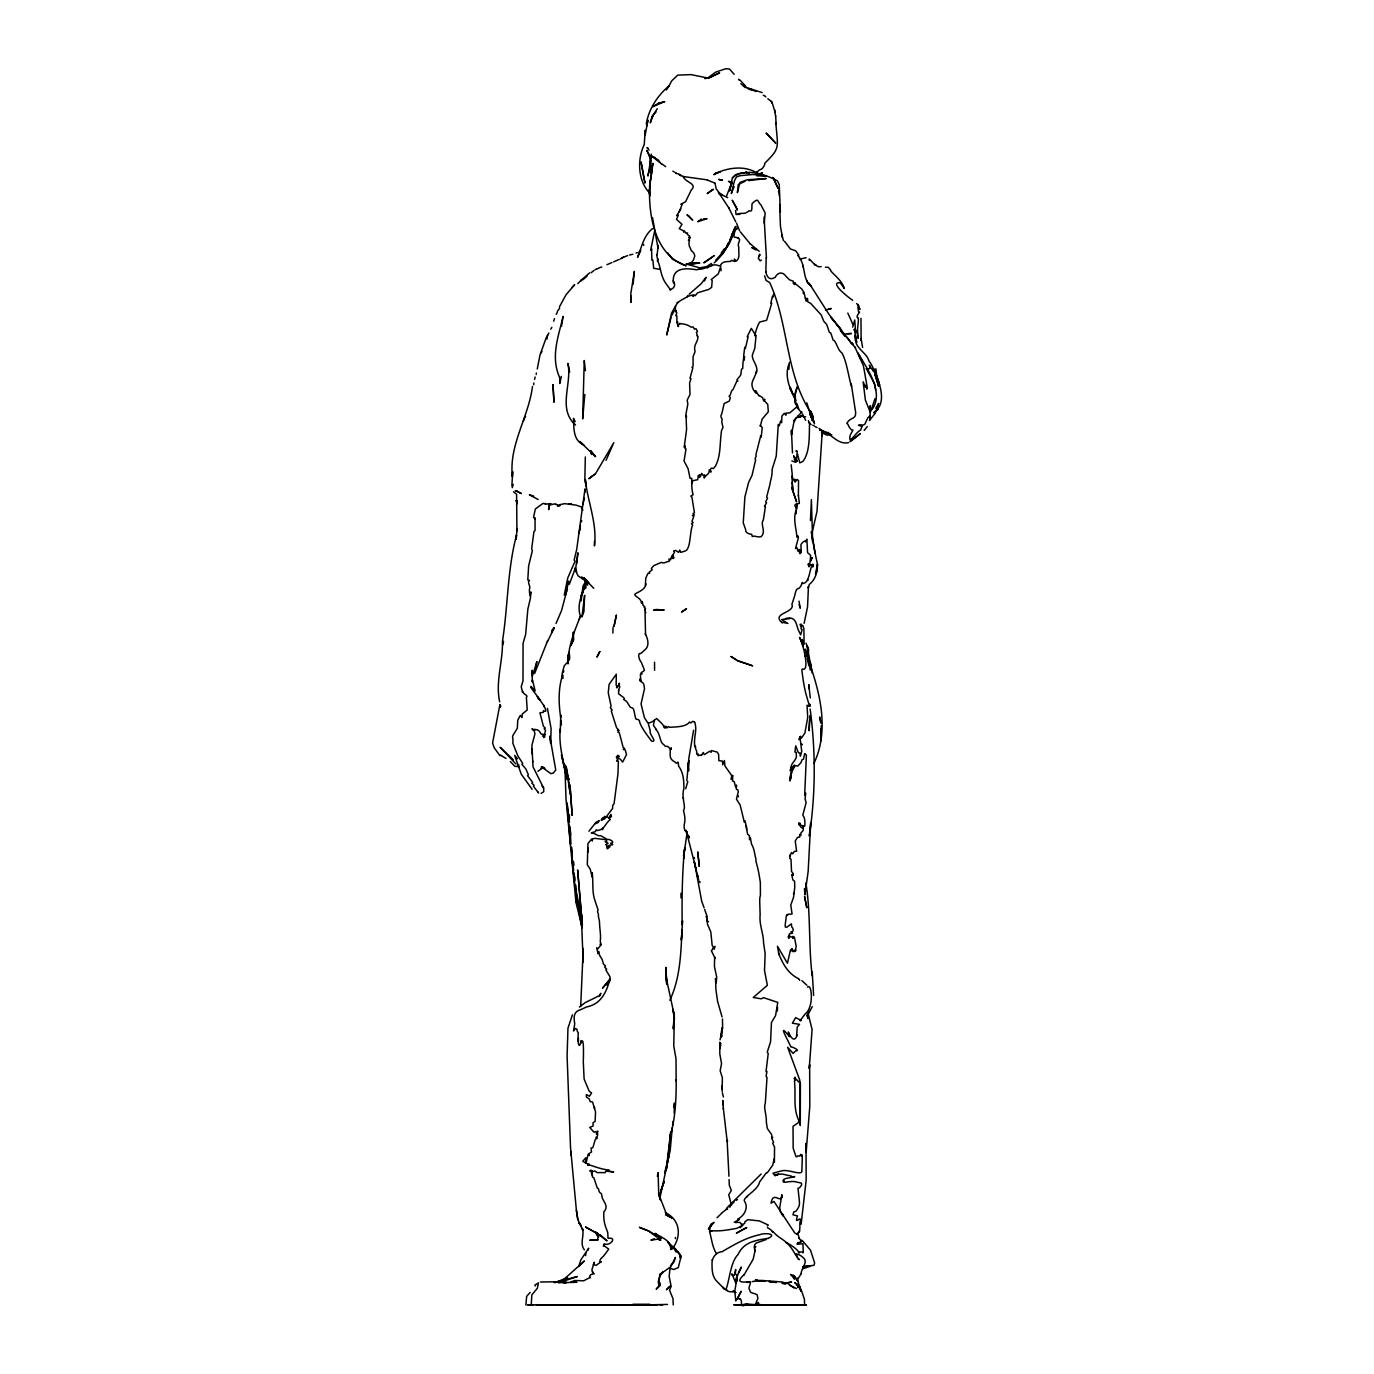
<?xml version="1.0" encoding="UTF-8"?>
<svg xmlns="http://www.w3.org/2000/svg" width="1374" height="1374" viewBox="0 0 1374 1374"><rect width="100%" height="100%" fill="white"/><g stroke="black" fill="none" stroke-linecap="round" stroke-linejoin="round"><path stroke-width="1.5" d="M821.205 725.73L821.171 740.672L820.965 728.907M525.864 1305.008L526.671 1296.335L530.141 1292.402M581.769 919.721L581.15 911.666L583.194 962.367L583.246 948.472L580.67 1006.455M743.901 1274.814C734.163 1283.814 743.815 1281.77 750.101 1282.011M775.846 123.368C777.993 149.113 780.14 147.722 764.631 163.454L764.768 164.519C761.213 172.042 760.681 167.147 756.627 172.849M571.206 1151.549L571.172 1155.637L571.206 1151.773M583.194 962.367L583.194 961.508M723.102 1104.885L722.776 1100.385L723.377 1109.041M546.989 339.017L547.47 335.222M671.92 556.315L674.462 552.365L673.603 550.94L675.716 550.424L678.619 552.451L679.787 550.047L680.765 552.382L684.527 551.18C691.07 550.253 689.439 531.944 692.651 525.108L691.448 523.786L693.131 522.601L691.964 521.467L693.715 516.452L692.462 515.422L694.402 515.078L693.046 513.515L694.437 512.725L691.878 496.873L690.779 496.083L693.08 494.76C691.517 489.264 691.62 482.841 691.809 478.358L690.091 478.41L688.116 468.774L684.046 460.977L686.021 448.92L685.059 448.628L685.283 445.966L684.2 447.289L686.571 429.547L685.987 413.935L687.842 404.008L687.189 400.074L690.006 394.51L689.593 382.951L691.002 378.623L689.971 378.348L692.874 367.768L691.964 367.373L693.097 365.931L693.063 356.708L695.072 351.624C693.131 344.943 697.545 342.847 697.992 337.265L697.202 335.617M812.206 975.815C808.359 945.072 810.952 913.676 805.851 882.932M587.952 852.206L587.849 843.705L591.644 839.05L592.263 840.974L592.641 838.827L595.011 838.346L605.779 839.703L606.861 841.18L605.144 841.609L608.115 843.241L605.591 844.667C608.63 843.911 605.316 851.004 608.51 848.067L607.36 846.882L610.056 846.899L608.51 845.577L612.735 844.667L610.657 843.275C615.535 842.812 610.726 839.033 607.171 839.394L600.678 835.667L598.514 835.736C595.732 834.413 593.654 832.902 591.267 832.867L595.577 831.528L596.076 829.793L597.57 830.497C604.732 829.518 605.11 823.524 610.245 819.522L607.806 817.118L604.388 816.431C604.062 820.141 598.583 822.476 602.757 817.702L604.337 819.162L606.037 817.152L612.684 808.324L612.581 805.662L614.075 803.721L617.974 773.751L618.369 760.973L616.565 761.127L619.004 756.318L617.922 755.322L616.291 757.229L619.004 756.318L616.823 758.259L620.378 759.135L622.628 762.106L626.527 754.566L625.204 749.861L623.349 749.5L624.638 748.28L623.281 747.868L619.348 732.84L617.974 732.205L619.142 730.487L617.458 730.539L618.128 729.371L616.582 727.756L611.275 711.045L612.151 709.911L610.314 707.747L611.104 706.116L608.253 692.839L609.111 684.372L616.291 674.187L616.153 685.351C618.472 688.889 620.842 681.178 618.661 683.805L619.743 686.794L618.42 690.847M675.373 1238.558L675.39 1237.459M808.187 1013.703L812.086 1029.469L809.234 1068.474L809.647 1064.678L809.801 1106.19L806.16 1152.236L806.023 1143.408L806.143 1180.421L801.128 1224.234M592.211 1271.877L594.203 1273.784C593.431 1273.904 588.347 1274.23 590.133 1277.751M756.284 372.869C759.29 365.656 749.809 358.957 752.952 353.41L754.824 348.206L755.889 337.283L755.082 334.208C756.215 329.932 756.335 329.348 758.242 324.659L759.65 322.066L766.658 320.262L771.724 303.31L770.831 303.259L771.948 298.227L773.184 296.818L772.188 296.87L773.785 294.294M774.404 1162.387L774.541 1147.032L772.703 1143.254L773.579 1142.275L771.879 1138.617L772.738 1137.346L771.759 1137.724L771.741 1134.718L767.293 1128.466L766.331 1121.991C766.778 1115.344 763.343 1107.822 765.318 1103.133L767.018 1077.456L766.074 1076.306L766.95 1071.428L766.022 1071.6L768.221 1053.514L767.224 1052.123L770.556 1041.904L771.449 1022.514L775.554 1015.609L777.77 1002.402L763.583 997.661L761.248 998.812L753.227 997.507L767.362 985.295L764.511 970.542L765.146 953.522L763.549 942.822C763.497 932.826 759.049 925.355 760.148 914.105L759.925 908.575C759.856 903.01 759.29 898.356 760.423 895.23L760.337 882.194C758.706 872.456 758.654 871.271 756.009 861.498L755.906 858.836C754.257 853.563 754.807 849.733 751.509 844.031L750.359 837.642L749.517 839.737L749.414 835.701L747.611 834.207L745.137 820.896L744.347 822.27L740.157 805.044L736.447 799.101L738.25 791.956L737.975 790.016L736.327 789.26L736.533 785.104L735.605 786.958L734.197 781.669L732.617 780.964L732.72 775.365L731.243 779.453L731.689 775.537L724.957 765.971L724.407 760.509L722.741 764.837L722.466 761.127L718.877 760.646L718.619 754.378L717.211 752.093L711.371 750.548L711.182 752.334L709.671 751.252L704.295 754.669L703.265 752.505L701.341 755.545M798.054 551.283L796.886 547.522L795.512 548.552L798.397 537.732L797.882 535.877L797.057 537.268L796.233 531.309C795.306 525.572 793.519 517.088 795.958 510.699L795.958 513.739L796.851 504.344L796.594 509.136L794.876 505.701L795.323 504.31L799.359 503.382L798.397 495.344M561.107 720.337L561.382 724.974M800.115 1081.527L800.269 1125.478L800.407 1083.451M522.515 692.256L521.227 686.725L522.996 680.937L523.065 643.427L525.641 634.462L527.839 609.197L530.398 598.343L530.999 591.988L529.797 595.577L529.351 589.704C531.394 585.994 526.586 582.662 529.437 580.36L527.788 579.965L528.647 565.882L532.373 550.699L531.652 548.861L533.971 531.48L535.07 530.501L535.036 517.758M532.047 750.925L531.91 745.292L534.95 733.785L533.936 729.869L531.978 728.684L532.992 730.161L536.891 729.663L538.883 730.728L541.356 734.214L544.671 734.437L544.808 736.55L543.795 737.58L545.512 730.436L544.173 728.787L545.392 728.134L543.383 726.228L539.913 712.78L543.177 712.436L543.503 710.65C550.304 714.995 540.171 698.902 538.247 698.696L539.535 699.744L537.268 696.532L540.016 699.916L530.862 687.584L530.982 686.416L535.156 690.95L532.494 680.078L532.253 681.933L532.219 670.254L532.373 676.128L536.891 661.547L534.623 673.466L547.573 640.851M557.638 504.842L557.792 506.199M610.056 980.589L609.953 976.656L605.848 969.975L606.655 969.082L604.612 967.107L605.47 965.956L603.444 964.05L602.173 959.43C600.816 957.42 598.858 954.861 598.755 951.512L598.051 953.59L596.728 947.82L597.707 948.936L600.301 945.793L600.266 943.869L601.228 945.089L600.249 941.43C601.142 934.732 599.596 929.459 599.476 921.422L598.36 916.218C599.201 913.126 596.402 912.662 598.085 910.017L594.753 899.918C592.057 892.258 593.328 883.327 592.263 872.645L592.228 877.162L590.219 869.175L587.299 864.778L587.797 847.81M797.246 1234.333C801.626 1229.833 798.878 1225.35 800.303 1220.919C801.523 1214.599 793.794 1226.432 797.521 1215.904L792.987 1214.822L793.743 1211.937L795.924 1211.301C800.08 1205.582 799.771 1204.843 799.05 1198.025L797.985 1188.235C799.41 1188.682 803.275 1184.079 801.059 1182.98L797.727 1182.327C791.51 1179.94 784.451 1183.495 783.094 1181.692L784.314 1180.884L783.008 1180.335C784.107 1177.758 790.394 1178.171 794.756 1176.522C792.489 1177.793 793.176 1176.573 789.93 1175.68C784.812 1175.285 781.84 1172.262 774.799 1175.663L778.714 1174.238L774.043 1174.736L773.03 1173.19L781.411 1170.906C788.332 1168.69 803.051 1176.779 801.901 1170.201C801.746 1169.669 803.086 1149.798 801.386 1155.929L800.784 1154.332L799.754 1156.101L797.865 1155.809C795.632 1159.175 795.529 1153.885 794.687 1152.838L793.159 1148.114L793.021 1126.336L798.603 1122.506L798.758 1120.463C792.918 1107.839 795.975 1096.091 794.516 1081.596L795.099 1077.216L794.138 1078.573L795.185 1080.067L795.872 1078.865L798.723 1082.111L799.788 1080.187L787.646 1047.228L793.107 1053.429L795.563 1050.938C801.643 1050.801 790.943 1046.164 790.892 1046.988C788.745 1041.458 776.224 1020.126 789.5 1036.717C785.516 1021.5 792.351 1048.723 797.178 1035.12M855.95 340.134L854.559 329.159L853.855 329.966M674.17 1113.026L674.411 1103.064L673.981 1107.547M860.966 318.321L861.12 340.546L861.051 338.468L862.614 347.416M735.605 210.48L736.052 214.464L739.865 214.344M569.386 658.438L569.506 654.316M612.873 633.036L613.062 627.111M659.812 1274.437L658.73 1284.759L658.283 1281.616L659.932 1275.982L662.783 1272.118L660.07 1274.248L670.787 1266.794L675.424 1257.45L673.844 1262.071L670.546 1265.626M631.181 296.131L630.941 302.417L630.803 293.692L634.341 271.365L633.071 284.435M779.745 206.564L779.711 204.468M777.375 1011.024L777.495 1007.245M569.403 660.087L569.54 656.497M579.983 529.935L580.395 525.521M650.589 160.071L647.978 176.061L647.858 175.013C651.19 167.319 651.499 157.718 646.811 150.453L650.658 158.13M795.649 481.364L797.075 479.406L798.534 480.608L798.38 496.031M803.103 645.832L799.531 637.399C803.532 644.492 810.025 672.59 802.296 668.983L801.832 669.945C804.58 692.187 806.246 694.437 809.509 706.253L809.801 704.175L809.887 706.476L807.036 705.257L807.723 717.383L804.889 733.063L801.368 738.233L800.664 736.258L799.067 739.693L799.926 736.619L801.746 751.441L800.372 756.198L799.977 753.055L798.363 752.729L795.735 745.824L794.911 752.059L796.181 752.334L796.388 757.108C794.584 762.226 791.716 762.192 790.72 768.1L792.369 766.623L789.998 770.488L791.372 769.887L789.998 778.508L793.828 766.022L794.481 765.043L792.918 769.285L795.288 765.679L797.83 766.039L800.939 762.639L802.176 759.496L803.464 759.29L804.7 753.57L805.525 754.257L806.383 755.253L804.683 795.185L805.662 793.193L805.078 799.136L806.143 802.519L802.811 815.108C805.353 818.475 804.906 822.373 804.786 825.911L803.498 826.152C801.145 833.142 797.744 816.98 799.239 825.121L800.303 823.249M810.454 520.574L811.381 499.638L812.669 541.734L811.381 531.686L815.091 553.344L813.082 541.167M548.93 504.327L548.673 509.702L549.05 503.708L545.375 504.258C545.684 502.472 544.928 504.43 543.056 503.365L535.379 508.964L533.559 517.088L535.001 519.132M851.279 384.05L855.057 408.645C857.719 420.753 850.935 415.91 846.779 423.398L847.93 424.24C848.788 427.28 851.725 430.989 852.979 430.01L850.128 435.3C848.256 446.052 854.267 433.909 860.674 429.907C861.378 427.761 864.469 423.312 858.475 425.219L860.828 426.129L864.847 424.205L867.818 417.782L870.137 415.704L870.051 419.637L870.171 411.96M645.11 135.425L647.893 120.122L646.914 125.927M568.166 661.306L568.046 663.9C567.943 646.914 574.177 631.628 580.463 616.239C576.496 605.487 581.975 594.238 585.805 584.156M809.63 719.633L809.114 730.745L809.887 715.648M796.594 1035.962L797.212 1027.099L799.548 1024.351L792.369 1023.201L795.649 1017.636L800.51 1020.058L805.233 1013.857C814.215 1007.262 811.828 982.599 807.483 987.116M733.493 232.807L734.163 237.067L738.473 237.857M791.836 460.96L795.701 462.317L794.309 459.105L795.306 457.439L797.298 461.286L796.439 461.578L797.109 452.681L799.805 462.883L802.88 461.441C810.007 452.269 809.166 436.262 809.526 424.274M584.792 492.631L584.998 488.904L576.702 549.463L574.109 560.249M592.726 1271.981L591.851 1269.816L594.307 1262.225L593.345 1264.647L596.213 1265.299L601.28 1261.641L599.871 1262.431C599.304 1258.086 602.705 1258.241 605.659 1253.311L608.734 1249.121L603.993 1245.668C601.829 1246.63 605.35 1246.441 603.633 1244.483L604.268 1243.831C609.661 1246.63 618.025 1236.978 608.012 1238.283L607.772 1232.804C606.638 1228.511 603.066 1223.581 603.856 1211.885C609.816 1205.771 602.087 1201.082 601.949 1196.084L601.451 1193.783C597.329 1191.619 599.854 1188.407 597.278 1188.046L593.86 1177.776L592.469 1177.071L591.971 1171.043L590.94 1170.081L589.755 1171.026L591.971 1171.043M511.867 485.915L512.691 471.643L512.416 476.709C508.706 444.867 528.612 417.301 532.477 386.506M561.485 326.377L563.082 316.415C558.188 337.54 550.201 357.36 560.111 378.606L560.077 377.558L559.785 383.501L561.365 376.39M645.814 612.375L645.763 612.856M779.024 954.793L777.444 946.239L787.439 963.243L790.394 950.258L792.197 948.592L791.132 950.911L792.695 950.155L793.107 951.735L794.378 950.035L794.344 951.581C797.555 950.018 794.601 951.667 796.199 946.239L794.327 936.931L792.832 938.408L793.056 936.347L791.029 937.12L789.363 935.642L788.092 936.742L788.951 938.356L789.294 933.873L792.54 933.152L790.892 931.881C793.777 932.602 793.811 928.377 791.699 926.9L791.39 923.843L786.804 927.21L785.361 927.106L785.189 924.96L786.375 915.616L787.216 914.483L787.439 915.445L788.212 914.26L792.077 913.985L790.771 905.14L793.519 897.359L794.756 887.518L794.584 881.232L792.884 879.927L791.991 876.131L793.485 874.757L791.51 875.118L793.416 873.812L791.544 871.511L790.977 859.162L789.741 858.338L790.479 854.954L789.586 856.019L791.63 852.567L792.746 853.769L794.447 851.33L796.628 851.245L795.237 841.094L797.487 837.333L799.805 837.075L799.634 834.465L800.887 835.34L800.853 833.125L803.137 830.497L803.498 826.152L799.805 824.658M694.66 722.312L692.874 721.281L690.761 722.982L689.525 722.003C686.021 727.344 674.926 726.76 669.894 727.327L668.606 726.606L666.819 727.997L666.527 726.52L665.291 727.98L664.964 725.987L664.363 727.825C663.333 723.926 659.675 721.797 656.669 718.482C655.999 719.134 648.494 725.369 647.188 721.951L644.423 717.709L641.057 703.9L644.543 688.511C643.547 686.004 645.127 683.617 640.954 681.47L640.336 674.686L642.139 673.792C638.738 673.123 643.255 672.058 644.475 670.237L641.314 662.32C639.339 660.602 636.763 652.203 640.868 653.492L644.629 650.108C649.61 646.484 648.236 639.219 645.265 633.826M499.81 707.37L499.93 705.446L499.964 707.095M775.589 116.206L774.61 109.748M722.209 1091.557L722.346 1077.68L720.165 1070.741L721.556 1063.665L719.804 1053.944L719.804 1042.248L719.856 1045.047L720.972 1043.553M618.764 690.366L618.54 693.767L623.521 697.46L624.483 698.542L623.693 699.503L626.596 701.393L629.704 706.356C631.061 708.915 633.225 706.339 634.015 710.89L635.647 718.499C635.286 719.839 640.044 718.43 639.683 722.26C641.606 727.98 647.206 735.33 651.723 741.29C657.837 742.218 648.7 733.768 650.263 731.174C649.799 728.581 649.558 728.512 648.253 723.531M683.17 176.319C685.025 182.725 698.009 183.395 691.208 190.144L685.489 201.841L680.817 204.245L682.174 204.331L679.254 211.802M788.865 369.383L789.157 365.106M707.473 921.422L707.095 919.927M735.983 1280.396L737.237 1276.858L734.764 1291.028L735.777 1300.938L737.151 1298.67L740.328 1298.688M722.638 1028.886L722.466 1019.027M503.571 641.332L502.695 645.041M500.136 706.906L500.273 705.24L500.823 706.648M538.076 792.094L538.556 792.953L533.404 786.186L534.108 785.258L531.858 783.3L532.631 782.356L527.582 775.726L528.389 774.781L525.95 769.148L521.931 764.27L522.687 763.36L517.775 755.734L512.897 743.351L512.949 738.628C512.347 737.237 512.09 736.121 514.769 732.514L517.363 728.134L517.74 720.268L520.351 715.356L522.034 717.606L522.275 714.016L527.221 709.997L526.379 697.46C528.938 694.969 522.979 694.952 522.635 691.088M821.91 435.901L822.15 432.93M822.219 432.054L817.015 511.265L811.605 535.036M780.604 1212.332L779.676 1207.986L781.84 1194.727M801.094 1273.784L797.246 1280.121L797.212 1278.232L797.298 1280.328L796.989 1278.215L800.097 1288.297M766.434 258.209L764.081 217.006M686.811 780.827L688.889 758.053L693.595 730.212M582.834 510.321L581.597 507.006L576.015 505.117L564.8 503.657L560.386 504.533L559.665 505.907L559.373 504.602L558.703 506.061L555.852 504.069M672.298 1127.487L670.186 1150.433L659.743 1198.729M656.617 254.602L658.112 261.816C661.066 268.84 660.722 277.222 666.991 285.002L670.581 289.983M675.922 311.864C672.642 302.04 683.582 299.652 687.91 296.252L692.719 294.998L693.028 296.475L693.973 294.74L695.072 295.771L697.7 292.765L708.847 289.382L711.663 287.303L712.179 280.468L711.217 279.609L718.327 273.804L720.835 266.195C715.734 264.89 714.514 263.894 710.41 266.298M720.01 1045.477L719.821 1048.637L720.68 1045.167M654.608 231.004L650.881 249.192L651.911 249.278L650.589 250.154L651.585 250.257L651.911 260.218L652.873 260.133L653.681 268.274L660.362 269.459M667.06 1162.473L670.735 1131.678M643.685 244.366L643.65 245.345M576.771 563.495L577.904 552.795L575.826 567.101L576.822 573.336L578.162 575.929L585.049 580.618L586.08 584.002L585.393 588.587L585.702 586.938M686.777 834.997L683.685 856.036M764.202 223.292L765.146 212.901L761.007 205.018C756.696 201.033 759.169 197.255 752.248 203.404C751.183 205.241 753.313 213.176 749.173 210.737C744.794 214.104 744.536 213.193 740.449 213.382L737.529 214.241M815.503 573.989L817.461 564.319L814.851 551.936M541.116 793.365L543.761 791.733L543.64 788.006L542.06 785.859M672.556 1125.426L673.088 1121.287M737.048 1281.203L736.722 1277.116L741.342 1267.068L738.37 1273.045M722.02 1027.563L720.697 1037.233L722.14 1031.307M524.215 418.383L525.589 416.391M768.014 1238.524C778.234 1233.44 764.27 1232.804 760.011 1234.642C746.082 1237.648 735.966 1243.676 723.085 1251.079L722.466 1251.662C716.438 1251.731 711.56 1257.588 712.024 1264.252C712.076 1269.318 711.99 1275.742 716.112 1280.499C718.499 1283.058 728.873 1293.518 722.638 1287.163C729.594 1294.274 731.123 1290.478 736 1292.539M581.116 600.97L583.057 585.839L586.389 580.721M499.913 704.484L492.596 742.939L494.142 747.696L499.981 755.752M806.298 1305.042L798.929 1305.231L804.597 1305.094L804.425 1299.34L801.592 1290.89L794.996 1282.492M651.929 171.097L649.988 183.704L652.994 163.351L650.881 173.107L650.984 155.777M658.18 245.293L657.115 254.808M683.496 855.968L684.784 847.93L683.651 858.647L684.235 851.828C682.105 876.234 681.847 900.674 682.174 924.857L682.552 920.838C680.851 947.51 681.504 975.54 669.859 1000.238M721.882 1036.597L722.123 1035.086M728.959 1176.23L727.155 1141.159L723.308 1108.114M680.851 208.934L676.626 215.684L678.309 215.065L676.54 219.411L681.985 224.323L679.271 228.685L683.685 230.987L683.651 232.12L684.63 231.055L685.506 232.945L687.584 232.979C685.643 235.607 692.393 235.452 688.597 237.668L690.315 237.685L688.357 240.364L689.49 240.502L688.941 242.786C688.992 247.337 690.177 246.873 691.414 250.91L692.118 251.236C694.351 253.074 695.467 256.079 694.196 257.745C693.973 260.734 690.126 263.293 691.448 262.778L688.649 263.533L699.572 263.087L686.124 263.945M687.464 831.888C683.754 831.184 684.046 826.959 684.252 824.434C685.128 821.257 685.351 817.324 683.496 810.626C686.399 806.933 681.04 797.968 683.909 788.332C683.891 779.917 683.273 772.188 678.584 766.108C678.103 757.641 677.245 765.919 675.184 762.123C665.514 757.435 673.947 750.324 667.695 746.46L665.136 746.202L663.659 744.485C659.623 742.802 660.516 733.287 655.621 729.199M758.912 395.781L757.022 393.05L755.631 393.016L756.748 392.037L754.755 392.002L755.94 390.834L753.965 390.783L753.175 389.203C749.637 381.646 754.584 380.048 756.576 370.722M708.4 1229.009L711.062 1224.165L714.051 1222.362L709.946 1227.222L709.619 1231.671C711.801 1239.537 712.23 1246.699 716.352 1253.517M686.21 830.961L685.145 830.738L686.33 830.377M531.772 750.462L532.099 748.71L533.009 766.778L543.623 788.092M567.342 588.948L565.349 595.028L568.733 581.065L564.25 595.045L567.754 578.007L575.139 560.987M556.247 314.32L557.312 312.31M781.858 1197.681L782.081 1196.496M534.623 379.361L535.087 376.991M646.278 123.969C648.751 108.855 657.717 95.304 669.378 85.583L666.356 89.997M736.43 1277.494L736.052 1279.967M584.826 394.458L582.662 418.864L584.259 360.52L585.427 370.705M856.569 303.62C858.905 304.788 857.891 305.578 859.952 309.442C857.256 303.86 857.874 307.724 858.595 311.846C861.91 311.486 855.882 314.715 857.256 317.6C860.433 315.951 855.744 330.962 858.132 338.348L857.359 330.275L855.659 333.023L854.731 319.97L852.67 327.132M582.473 594.015L583.521 589.12L581.185 596.041L582.284 593.379M657.339 1176.367L658.129 1172.606L658.661 1192.684L660.327 1199.914L658.541 1193.559L666.785 1214.994M804.116 623.332L807.534 606.947L808.462 586.561L808.187 588.038L809.338 584.448C815.417 579.622 817.667 571.842 817.461 564.319L816.517 571.91M708.675 1228.923L709.637 1228.013M799.153 1238.558L798.38 1235.071L794.67 1232.856L773.974 1201.443L771.072 1203.177C773.27 1189.918 780.999 1204.998 782.064 1195.243M587.917 1250.392L588.707 1248.193L580.893 1259.769L578.677 1266.502L584.362 1260.989L562.464 1280.671M666.871 1164.413L668.657 1156.53L664.655 1172.915L666.785 1168.364L670.941 1131.558L670.031 1137.157C675.39 1118.556 676.334 1098.839 676.163 1079.603L676.145 1080.96L676.025 1058.907L673.775 1045.957L674.342 1014.373L672.676 1009.1L674.445 1018.684L673.226 1028.714L674.205 1014.922L665.806 975.901L666.63 984.007M694.643 746.322C693.767 734.626 697.597 730.745 694.557 722.003M796.783 388.103C793.193 396.33 794.67 406.859 801.677 412.458M875.049 398.649L870.326 412.234M720.01 1039.826L722.174 1031.084M809.767 423.415L809.028 422.453M585.856 1252.556L585.616 1255.664M566.655 591.301L561.537 610.571L556.023 623.487M774.283 1158.626L772.703 1165.221L767.207 1172.864M658.009 258.93L657.322 261.094M734.025 234.422L736.103 226.59M578.609 533.833L580.034 528.578M743.935 1275.141L753.175 1259.202L755.356 1249.464M755.683 173.828L756.816 171.905M582.628 504.962L584.5 498.212M563.288 672.487L563.787 670.77M685.712 788.71L687.79 781.634M546.302 337.472L539.999 354.99L537.251 369.005M793.485 894.234L793.777 893.22M737.58 1275.845L735.296 1273.87L735.725 1269.559L734.18 1275.553L731.689 1274.746L731.93 1273.784L735.743 1283.007M551.919 630.082L551.833 631.233M794.619 1282.595L797.229 1284.261L797.933 1287.215L798.517 1285.325L800.166 1288.228L799.239 1286.253L799.823 1287.386M671.062 317.325L666.716 335.016L671.508 313.238L675.424 306.127M809.595 422.419L809.252 423.45L811.158 424.583M813.906 763.446C829.69 730.384 820.02 691.74 807.895 658.902L810.385 666.579L805.267 649.284M789.689 362.221C783.627 375.205 789.689 388.859 795.889 400.418M798.294 550.287L799.479 549.428L799.29 551.987L799.771 549.858L799.634 552.743L800.183 549.789L799.96 553.688L800.664 550.442L801.3 552.64L800.973 546.251C799.513 543.159 807.826 538.591 805.559 541.906L806.864 539.175L807.586 552.623L810.694 555.405L809.733 564.508C811.897 567.204 813.889 561.262 812.807 567.05L812.515 564.388C808.891 570.553 809.836 583.795 801.969 583.521C798.294 592.915 797.092 583.864 794.739 595.646L791.922 604.268C795.426 613.062 770.488 612.959 782.218 622.92M768.032 1238.352C754.429 1240.43 743.712 1242.354 737.941 1254.651C730.504 1262.036 729.491 1280.448 726.056 1289.259L727.052 1290.117M778.508 191.879L778.783 190.007L779.35 195.726M644.698 610.125L645.54 608.321L644.114 607.583L644.715 606.604L643.084 605.384L642.259 601.572L641.469 603.238C641.795 598.686 635.715 596.951 634.857 594.925C633.328 593.207 645.471 591.095 646.02 583.864M660.138 1193.371L664.329 1181.296L660.894 1190.227M691.723 483.888L692.874 480.66L697.7 479.715L698.336 475.421L699.28 477.379L699.606 474.597L700.431 476.692L701.702 473.36L703.402 475.73L704.553 474.82L704.141 478.083C705.429 474.854 710.014 474.373 709.173 469.994L710.976 472.106L710.392 469.204L711.595 468.07L713.329 468.586L715.373 466.25C721.024 455.533 719.547 444.575 721.539 430.509L723.067 427.28C722.398 424.978 721.402 422.196 722.123 418.933C719.478 415.824 721.865 415.085 722.329 411.513L724.15 403.544L729.268 401.105L730.333 397.876L729.062 396.055C731.294 395.643 730.333 390.903 733.081 389.374L736.773 381.319L737.89 381.216L736.962 379.791L740.62 375.222C741.617 372.114 740.655 368.541 742.681 368.558L743.111 360.95L744.382 359.919L743.248 359.438L744.45 358.769L743.42 357.532L744.777 357.188L743.678 355.883L744.553 348.532L745.584 348.429L744.708 347.227L745.721 347.072L748.109 336.819L747.181 336.716L751.338 328.369L756.009 335.72L754.91 335.651M532.803 761.9L532.854 761.248M553.67 321.19L554.443 318.648M572.426 1014.888L567.96 1028.181L567.101 1056.297L570.519 1147.427L576.376 1210.15L577.801 1219.545L582.954 1230.4L582.267 1228.287C584.963 1235.466 579.193 1243.109 584.362 1249.876M801.111 1273.767C801.3 1268.322 807.517 1263.05 804.271 1258.618C800.647 1255.201 799.943 1254.977 796.147 1253.827L797.727 1257.88L795.615 1254.874C792.403 1249.619 789.81 1244.174 781.153 1238.524C775.795 1235.552 771.518 1229.146 767.413 1227.772M802.983 645.591L802.107 639.46L804.099 644.286L803.876 628.828L802.863 625.548L800.595 626.132L800.08 624.328L801.506 624.311L801.008 628.76L802.107 629.601L800.681 634.805L798.414 630.202C796.181 625.204 796.525 615.449 785.464 618.558M593.791 270.609L591.129 272.722M620.309 258.999L623.487 257.144M569.368 584.225L575.191 568.596M732.548 233.46C729.147 244.692 723.085 255.117 714.154 262.846M809.303 1010.457L807.122 1016.21L812.257 1006.661M734.918 228.256L728.615 243.954L722.243 254.499M735.313 228.891C731.844 237.565 729.147 247.32 721.264 253.125L724.356 248.711M673.415 282.992C671.56 267.501 685.351 267.793 696.635 269.802L699.349 269.046M581.185 596.041L585.908 582.868L583.933 577.75M533.851 383.002L533.696 384.754M606.02 460.342L613.834 442.651L595.2 474.288M579.158 619.434L580.463 616.239M797.47 386.094L795.22 394.596L795.615 404.008L794.395 396.743L789.741 388.103M734.145 186.641L731.312 193.528L734.558 180.458L736.567 176.885L740.139 175.683L752.918 174.498L766.383 175.906L756.851 175.872M548.879 333.04L546.68 337.248M672.212 1249C681.899 1236.325 680.353 1219.631 665.291 1212.572M547.419 641.658L554.22 627.987L551.489 632.28M551.833 327.338L550.802 329.142M704.57 280.914L706.099 277.308L701.049 283.851L689.113 294.242M802.45 582.404L801.763 583.315M728.272 243.026L725.884 248.539L728.392 243.232M731.466 235.675L735.451 226.487M559.699 308.12L557.346 311.4M672.848 171.218L673.981 171.75M599.562 996.15L600.833 993.282L599.699 995.497L585.221 1002.591L579.416 1007.039M726.623 195.915L731.999 181.918L729.594 191.003L732.394 177.607C744.622 167.473 765.129 174.051 777.461 180.921L779.23 184.597L780.38 211.991M569.283 652.375L567.909 655.398L567.857 661.804L564.216 665.84L562.138 673.689L562.705 678.447L562.619 674.754C558.136 688.838 558.583 703.007 560.678 717.503L560.764 714.927L560.266 732.05L560.266 728.959C558.565 745.326 563.443 761.076 566.775 776.945L565.058 765.026M640.782 250.429L637.519 257.367C641.692 247.389 643.53 235.589 652.616 228.565M730.058 239.694L735.073 229.063L731.913 235.143M607.016 985.536L610.09 979.044L602.568 988.129L610.09 979.044C606.329 992.303 601.125 1004.188 586.372 1007.005L580.755 1009.667C572.958 1011.573 573.817 1017.945 574.727 1023.888L573.559 1031.015L575.431 1028.456C578.402 1029.521 575.946 1030.311 578.351 1032.904C577.492 1038.418 578.437 1052.948 581.236 1040.582L581.236 1042.814C584.139 1033.918 583.469 1058.272 583.28 1061.535L584.122 1079.088L589.188 1091.179L591.593 1093.017L589.463 1096.229L586.337 1094.597L586.372 1097.019L589.291 1098.977L590.219 1101.673L592.555 1101.982L595.543 1111.824L595.131 1121.373L593.001 1122.747L593.121 1125.993L589.772 1127.436L593.963 1132.21L596.488 1131.558L596.505 1134.409L597.707 1131.077C596.848 1134.872 599.133 1135.096 595.818 1137.655L597.329 1137.981L595.268 1139.63L592.795 1147.754L591.026 1148.029L591.524 1152.03L589.24 1153.421L589.257 1155.568L588.192 1154.108L586.028 1163.211L582.816 1161.236L585.805 1157.732L586.028 1163.211L589.309 1164.225L587.591 1165.255L590.099 1165.152C596.917 1167.333 602.568 1169.514 608.974 1170.013L608.373 1170.974L613.594 1172.022L605.951 1171.112L605.144 1172.623L597.055 1172.589L595.028 1171.026L591.49 1171.799L591.782 1174.633L591.49 1171.799M581.322 521.811L581.803 520.815M761.162 174.343L761.935 172.763L759.856 174.172M559.407 306.934L565.951 294.878L574.71 284.607L571.945 287.578M644.251 144.579C637.124 159.281 637.742 180.681 649.524 192.91L650.091 195.795L649.009 190.179L649.782 195.572L649.988 180.355C647.583 210.909 653.062 254.602 686.09 265.835L672.504 259.239L667.816 252.988M871.7 409.83C884.65 393.617 867.131 368.644 862.048 359.782M668.829 86.339L671.697 80.877L677.743 75.123L690.967 74.608L708.366 78.146L719.512 72.874L708.366 78.146L704.742 78.49L707.799 77.923L715.665 72.135L725.85 68.7L729.56 69.044L734.163 74.333M760.251 426.335L762.141 419.156L768.341 411.736L767.74 404.334L764.717 401.174L764.717 399.147L763.704 400.985L762.622 397.618L758.98 395.437M671.697 315.402L674.325 310.661M709.86 1227.549L710.976 1226.072M875.788 408.284L878.707 403.372L875.186 413.334L869.45 420.478M799.015 1253.191C799.462 1250.254 787.577 1242.697 785.859 1242.491M536.358 372.938L536.255 374.501M687.532 296.801L687.601 295.925M743.815 1304.871L737.958 1304.819L806.023 1305.025M535.036 1285.034L538.505 1282.835L537.406 1288.177L531.841 1294.926L531.257 1304.647L533.335 1305.163L529.677 1304.665M553.877 627.489L553.121 628.502M722.277 1212.521L727.189 1208.776M804.717 1304.974L805.714 1304.991L804.271 1305.18M725.025 249.982L715.768 260.081M732.771 178.07L735.365 174.773L739.384 173.502L746.855 172.54L745.824 172.162L749.105 173.571M588.931 831.218L595.972 822.373L599.201 820.553L597.982 822.665L594.787 823.85M864.212 430.423L867.269 426.575M648.253 149.062L649.112 150.092M710.306 1230.812L709.619 1231.671L712.35 1230.692M793.605 420.873L796.113 417.851L793.743 422.883L791.476 434.94L791.407 430.199L792.472 452.888M657.287 108.701L652.255 116.326L656.068 111.878M580.824 280.863L581.923 279.575L577.733 283.645M662.268 164.21L665.703 166.683M818.956 428.362L819.866 428.825M717.056 1217.725L721.968 1212.967M785.842 1305.231L799.737 1304.768L791.836 1305.248M540.738 353.204L541.991 351.589M766.297 1172.864L759.616 1181.932C758.173 1190.313 742.08 1197.475 744.485 1201.271C748.727 1207.111 744.691 1215.75 737.632 1219.185L739.264 1219.545L734.3 1222.242L739.83 1222.431L742.166 1224.629L741.221 1225.041L744.725 1223.444L744.88 1221.83L747.782 1219.683L759.29 1220.902L768.272 1225.024L767.379 1226.089M580.567 280.743L589.635 272.859M667.524 1304.424L632.727 1305.197M798.088 1232.873L799.771 1231.052M796.662 417.473L801.901 411.96M535.225 1286.03L535.482 1284.982M761.162 1173.997L726.606 1208.141M677.983 173.622L682.758 176.456L707.335 179.874M707.438 267.81L710.805 265.8M766.228 257.711L765.816 272.121M587.042 276.122L582.971 279.729M856.861 342.366L856.603 340.769M741.908 1225.505L742.887 1225.402L736.619 1228.408C728.151 1229.713 722.277 1231.344 711.801 1230.743M875.65 390.01L874.723 384.085L866.376 368.679M761.385 260.081L760.131 260.802L758.362 258.295L759.101 255.65M875.152 411.685C887.741 400.985 878.329 381.92 874.62 369.074M747.473 1196.239L746.614 1197.166M676.042 310.696L676.798 313.152L675.75 315.625L676.918 316.02L676.867 321.43L677.88 322.426L676.781 322.495L678.55 326.583L677.743 325.69L680.027 323.251M548.861 504.825L550.012 503.863L550.665 505.185L551.06 503.777C552.863 505.58 552.932 502.97 555.817 504.43M618.626 1305.231L550.218 1304.871M714.72 183.051L707.232 179.977M542.507 736.155L544.671 734.437M749.723 1282.045C752.299 1281.238 747.267 1288.417 749.672 1289.911C750.29 1293.947 752.866 1292.299 757.108 1294.806L757.916 1298.43L755.236 1304.682L747.525 1304.012L740.655 1305.248M512.227 487.718L513.223 484.335M873.847 412.509L878.381 408.937L873.812 412.715M758.654 175.322L761.935 172.763M734.094 1201.975L729.062 1206.836L730.264 1206.887M716.489 172.592L713.793 174.67L720.337 171.733L715.219 173.571C729.096 167.13 746.821 164.88 759.719 174.859M701.375 219.067L697.752 221.712L707.043 218.689L703.265 218.947M734.403 230.729L738.319 227.964M736.172 1200.412L737.495 1199.485M537.904 771.261L543.537 767.31L540.995 768.1L544.911 768.409L541.425 766.778L550.837 773.631L553.293 773.115L555.749 770.007L549.823 736.189L550.648 743.42M805.645 416.837C801.471 416.786 803.447 415.257 800.046 417.146L801.763 415.498L797.916 417.61L797.796 416.253M533.936 729.869L535.001 729.165M544.43 1304.957L536.083 1304.716L549.703 1304.871M532.064 753.845L531.824 750.101M510.355 761.591L514.924 766.383L519.406 766.606L517.62 765.335L518.788 764.751M850.506 440.281L850.163 441.621L860.382 433.531L851.554 440.607L854.027 437.482L852.344 438.478M558.823 1283.024L567.548 1277.82M810.351 1266.158L802.588 1268.889M734.884 1304.957L738.473 1305.197M597.415 268.754L600.198 267.415M596.728 268.875L594.89 269.854M629.927 1305.18L631.851 1305.06L527.444 1304.871M621.649 258.02L627.712 255.547M590.013 1277.476L583.71 1280.791L574.813 1280.499L570.863 1281.942L576.908 1282.268L563.306 1282.663M866.273 368.764C875.77 370.259 863.25 358.391 873.675 371.375L872.954 370.156C875.152 371.032 870.927 363.32 868.986 361.036C867.303 354.853 861.687 351.761 858.303 346.849C853.752 342.074 854.731 327.836 856.397 340.099M765.988 1239.64L756.147 1243.041C753.691 1245.6 755.15 1245.084 754.154 1247.334L755.769 1246.562L754.463 1248.399L754.91 1251.096M606.947 264.701L611.894 262.554M782.253 1214.668C783.558 1213.173 783.901 1216.969 782.51 1215.578M613.56 261.867L619.09 259.48M654.316 1238.764L650.881 1240.172L657.699 1239.193L660.825 1240.258L657.631 1238.798M701.599 754.858L697.872 755.666L698.284 753.982L696.601 754.103C697.494 750.736 695.725 750.96 694.849 745.464L695.725 747.044M575.036 880.391L574.28 881.369L574.006 877.179M790.977 1305.231L794.79 1305.042M563.357 1281.238L577.32 1276.532L554.169 1282.595M565.968 1278.284L555.096 1282.56M764.408 1305.145L777.083 1304.905M629.618 254.997L632.882 254.242M804.271 1305.214L806.194 1304.991M744.828 181.402L738.302 184.442L737.374 192.686L739.951 182.433L747.508 179.702L766.142 178.534L748.555 180.612M776.276 1305.197L781.016 1305.248M720.319 265.491C722.621 261.489 724.442 261.799 730.556 261.386L731.5 260.356L734.832 261.489L734.369 258.999L735.829 261.318C740.157 258.535 738.594 254.568 738.783 247.2L738.353 246.066C737.683 241.171 742.08 240.21 737.426 237.565M851.519 343.844L848.445 339.275M636.076 253.039L637.313 252.644M735.382 1305.197L737.151 1305.18L733.75 1304.733L735.605 1305.214M828.316 309.373L831.236 308.48L825.465 310.112M662.783 1304.802L660.173 1305.163M600.85 267.26L601.795 266.985M805.714 1304.991L804.717 1305.248M798.449 1252.195L802.639 1251.869L802.931 1252.848L803.292 1251.817L802.948 1243.779L796.989 1244.191L797.847 1242.543L798.105 1244.071L799.067 1242.319L800.887 1242.285L801.592 1240.413L801.592 1241.409L799.221 1238.266M758.843 1304.441L755.236 1304.682L758.396 1302.466L758.843 1304.441L763.154 1304.939L791.579 1305.266M689.336 837.487L686.313 832.266L687.069 834.258M639.734 251.425L638.962 251.923M657.717 1305.145L611.499 1305.197L619.519 1305.214M735.725 1222.62L736.876 1222.362M799.96 259.085L806.109 257.694M679.323 323.817C682.552 323.68 686.777 324.075 691.242 327.167L693.028 326.926L694.454 329.125L696 328.695L697.545 331.478L696.412 332.353L697.614 336.458M798.723 1304.871L794.052 1305.231M727.688 1209.034L726.004 1209.223M790.016 618.575L781.634 619.571L787.92 623.435L781.669 622.182M727.722 197.667L719.375 193.648L729.354 208.711M678.017 302.383L677.056 302.469M708.005 267.243C702.234 268.651 704.072 269.149 698.181 269.27M848.737 442.565C837.195 445.468 830.497 431.968 819.831 429.907L830.205 434.132L819.831 429.907M752.196 1281.581L761.505 1280.413L781.72 1281.942L788.332 1283.711L793.914 1287.988M763.154 1304.939L764.665 1304.768M736.601 223.309L739.59 230.798M802.674 1266.656L808.359 1266.124M828.659 432.467L825.173 432.776L820.467 429.444M843.104 334.243L851.416 333.504L847.5 333.676M560.197 1282.663L566.414 1282.217M803.876 1266.622L814.009 1265.299L814.645 1262.981L810.523 1250.203L802.072 1240.327M687.979 263.894L699.572 263.087L686.502 264.186L699.813 267.844L706.648 266.59L711.32 263.499L712.402 265.422M757.04 1304.699L750.101 1304.768M740.844 1227.394L739.916 1227.549M598.154 1239.88L589.755 1240.207L597.587 1239.76L598.051 1236.617L595.492 1232.53L585.616 1227.068L595.492 1232.53L598.772 1236.926M540.446 1282.011L558.926 1281.736L565.951 1283.024M689.181 263.705L687.618 263.739M771.226 101.453L772.257 103.359M625.273 1305.18L630.168 1305.197M734.798 1305.214L736.773 1305.197M782.441 1305.248L785.224 1305.231M538.728 1305.197L540.463 1305.197L536.839 1305.197M617.012 1305.214L618.489 1305.197L617.132 1305.18M528.217 1305.197L530.261 1304.905M787.886 1305.248L792.231 1304.939L789.277 1305.248M550.716 1305.197L544.808 1305.197M567.72 1305.214L569.214 1305.214M760.217 1305.163L757.933 1304.373M632.95 1304.269L649.85 1304.269M752.385 1305.18L741.857 1304.785L747.525 1304.012C737.529 1309.439 744.124 1300.731 739.641 1298.722M771.638 1305.197L777.426 1305.214M782.218 1305.214L787.268 1305.248M669.653 289.759C673.792 288.849 675.819 285.844 673.913 281.704L673.208 280.88M760.475 1305.18L761.849 1305.197M740.38 1305.266L735.897 1304.819L739.367 1305.214M830.497 434.871L831.837 434.888L826.736 435.06L821.429 432.552M763.291 95.304L764.356 95.613M809.32 260.356C807.689 254.791 815.108 268.737 821.154 266.608M840.699 282.7C827.148 281.464 851.554 299.807 852.67 300.236M776.413 1281.959L768.942 1281.581L776.379 1282.543M830.497 270.523C833.297 274.457 841.953 280.227 844.323 288.506L840.115 282.58M675.046 172.454L676.163 173.193M661.667 164.176L657.287 159.504L651.774 156.189L659.898 162.544M719.667 194.49L718.396 192.446L722.054 194.713M736.533 1304.991L735.176 1304.716M502.231 756.353L500.703 754.996M815.194 426.661L817.049 427.537M765.215 1281.392L755.356 1279.967L760.818 1281.255M749.173 89.447L752.712 90.066M672.315 555.594L673.466 555.8C671.508 562.086 674.909 555.354 673.569 558.119L671.336 558.119L671.525 557.26L670.478 559.974L668.966 558.96L669.172 561.331C665.909 561.674 663.694 564.061 661.392 562.327L653.749 565.676L651.345 568.441L652.186 569.849L649.335 572.048L649.747 573.078L647.875 573.508L645.78 578.162L645.385 585.496M647.996 147.86L646.982 147.671L647.944 148.718M814.301 425.837L812.755 425.27M749.706 88.554L762.158 92.608M506.01 758.465L502.541 756.37M781.926 1283.299L785.602 1284.209M533.696 496.066L529.402 494.795L538.179 499.518M658.369 1237.613L661.444 1238.558L648.717 1231.018L639.511 1227.394L648.717 1231.018L656.824 1237.15M708.486 921.662L707.49 921.164M669.413 1267.996L673.707 1269.524L678.241 1267.67L681.246 1255.956L673.14 1247.249L676.197 1252.04L676.008 1249.395L667.661 1242.079L670.392 1245.823L670.924 1249.584C671.457 1240.413 661.289 1237.476 655.089 1233.371L657.682 1235.535M517.345 503.691L516.504 500.411L516.882 501.407M711.457 950.945L715.15 958.434M796.542 1288.537L789.466 1285.205M651.774 156.189L655.278 157.752M830.686 270.077L828.196 267.26L825.396 267.26M665.497 1214.771L672.625 1218.343L665.995 1214.496M748.091 87.97L755.94 91.526M748.366 88.743L746.597 87.73M754.154 247.767L754.326 249.123L756.181 250.034L756.147 249.141M598.377 1233.732L595.44 1232.066L607.05 1240.859L599.854 1234.573M771.398 101.453L767.826 98.756M759.204 251.305L750.135 243.765M797.607 255.375L798.706 256.406M840.235 330.241L842.296 332.955M772.136 1231.671L773.15 1232.134M639.906 680.8L640.954 681.47L640.112 678.653M612.014 1304.853L612.649 1304.579M854.731 346.712L863.404 365.69L867.337 387.949L866.822 389.151L865.981 385.201L865.586 387.348L863.147 381.817L865.38 400.057L870.326 412.423M524.147 419.122L523.374 421.079M759.375 255.925L759.547 254.121L760.062 255.169M584.036 445.073C572.769 440.47 573.989 427.915 573.508 418.349L575.174 421.681M746.305 87.112L744.193 85.188M714.978 183.103L716.215 188.873L720.646 194.61M587.316 581.254L581.494 577.046L588.793 582.593M513.326 759.805L500.136 747.301L515.92 763.961M700.019 882.623L699.709 881.73M731.5 1205.376L728.735 1194.745L731.329 1190.382L729.302 1185.23L729.079 1179.579M739.246 80.242L738.542 79.263M657.287 159.504L658.781 160.724M582.593 443.888L579.725 441.483L595.577 456.7L590.906 450.672M843.997 335.359L845.027 336.218M513.55 491.72L516.607 494.331L516.933 530.845L517.105 528.561L516.057 539.381L516.521 535.173C507.264 570.004 508.037 606.209 502.42 641.538C503.056 661.77 495.224 681.624 499.672 701.822M593.705 588.278L583.589 577.767L586.732 580.481M795.477 1277.253L793.176 1275.192L797.933 1281.255M798.912 256.921C806.315 266.47 801.935 278.716 810.952 285.947L807.088 282.082M801.918 980.692L806.916 985.261M740.826 83.642L745.24 87.696M584.173 578.969L587.11 581.717L587.643 585.152M750.152 243.782L740.38 231.897M840.699 330.859L848.136 338.811M760.217 425.253L762.209 427.589L761.368 435.661L760.389 435.867L761.265 437.224L760.32 437.361L755.889 454.725C757.057 457.387 753.845 458.315 755.648 459.895L752.025 475.456L748.675 482.188L744.897 496.873L743.248 522.876L745.653 529.557C745.017 532.82 749.053 534.005 751.681 534.366L752.299 536.547C754.446 535.156 757.452 537.715 761.127 536.719C766.537 531.549 759.891 524.37 763.326 520.025L765.421 506.594L764.442 506.422L766.589 502.729L765.627 501.939L767.534 498.144L766.64 497.062L769.784 485.022C770.9 478.015 772.136 477.465 772.188 469.066L776.241 456.151L778.285 424.411L779.281 425.82L780.587 420.994L781.617 422.745L781.892 416.082L784.417 413.265L785.876 415.206L785.98 413.162L789.827 412.87L796.439 407.185L798.689 408.954L797.143 403.939M860.09 357.875L859.385 356.553M573.782 862.237L573.662 865.706L572.649 860.966M801.471 743.798L802.382 744.76M739.968 80.07L745.412 85.909M810.626 285.586L829.037 314.423L841.627 330.43L839.342 327.63M800.716 1291.028L800.338 1288.64M583.589 577.767L588.519 583.28M644.99 609.558L645.54 634.719M799.05 979.319L799.805 980.366M781.016 1212.916L782.167 1214.084M517.5 758.757L514.683 755.46L521.244 774.163L532.116 789.294M836.319 324.075L855.504 348.017M575.534 424.995C557.191 408.885 572.305 383.81 567.909 363.423L569.66 372.096M839.651 327.922L831.012 317.428L834.774 322.22M784.485 241.24L790.428 248.986L795.666 250.789L798.809 255.014M807.208 280.639L807.053 280.485M805.971 643.169L808.633 649.541L807.946 658.163L807.448 646.124M677.004 173.742L675.819 173.176M809.011 283.078L810.832 285.809M771.81 101.659L775.091 112.05M795.666 480.711L795.099 479.869L795.065 482.119L794.636 479.165L794.67 481.364L792.643 478.289L791.184 464.79M858.029 352.929L861.738 359.232M728.684 207.663L735.829 221.97M576.462 893.392L575.775 892.224L575.964 902.34L581.614 925.269M860.45 357.772L859.489 355.814M800.664 1289.001L801.214 1289.98M639.923 679.632L640.954 681.47M813.185 417.919L811.227 414.313L814.507 423.793M799.239 1286.287L799.754 1287.283M802.33 413.814L805.645 420.272M656.154 729.251L653.44 725.403L654.282 720.302M847.827 313.1L852.773 324.127M704.106 907.836L701.736 901.344L694.385 861.945L697.82 877.162L697.494 875.753M801.231 1291.131L800.389 1289.035M778.526 952.903C785.533 972.534 795.031 976.691 798.672 978.838M707.078 916.441L704.656 909.468M764.871 95.94L765.885 96.953M574.572 568.097L576.032 571.996M790.342 387.279L792.661 393.479M543.778 705.223L544.499 707.215M807.895 580.515L807.62 579.399M811.811 413.419L812.944 416.614L810.334 410.809L812.343 414.845C785.018 375.428 789.294 324.985 769.68 282.529L766.091 280.468L764.562 275.813M808.393 420.667L808.771 421.698M738.113 795.701L738.473 796.731M694.11 857.479L694.488 858.51M590.528 451.033L591.747 454.519L590.717 451.376M723.463 1096.967L722.346 1092.845M807.156 646.415L812.309 673.243M781.686 234.404L783.42 240.622M799.136 604.697L800.235 608.235L799.015 601.159M851.537 386.541C848.136 375.342 846.934 362.066 841.85 352.792C838.088 351.212 835.598 339.43 833.176 340.22L830.789 332.989L829.381 332.302L826.65 324.35L823.782 321.276L821.205 314.921L810.591 303.293L807.878 301.937L807.465 298.364L806.126 301.181L806.28 298.33L805.216 298.673L804.683 294.826L802.948 292.92L804.288 292.834L801.712 288.935L796.13 284.315L794.086 284.384L795.22 282.735L793.227 283.353L793.348 281.241L789.569 279.849L786.237 276.603C782.768 271.331 777.787 272.121 775.159 277.325C770.213 280.365 767.139 278.304 765.765 271.64M810.591 414.175L812.481 420.788L806.796 402.805M802.691 265.062L803.309 267.277M561.399 754.979L566.775 776.945M698.61 879.566L697.133 874.104L697.545 875.891M683.239 797.762L683.479 798.672M562.275 758.104L566.775 779.247M805.336 649.421L808.41 661.1M687.309 835.134L696 868.969M569.97 826.547L570.674 834.997M547.436 708.417L551.094 728.512L550.716 743.111M581.649 918.966L576.633 893.134M782.51 237.736L780.466 226.538L779.745 208.024M807.242 658.472L808.908 665.84M689.044 838.088L688.632 836.096M699.297 881.163L699.503 881.49M711.457 950.963L713.106 947.974L714.274 949.228L714.927 946.342L713.81 947.682L712.144 945.312L710.822 932.001L707.473 924.17L707.026 919.549M658.043 248.213L652.495 217.624M585.324 456.941L584.877 478.169L585.908 485.812M573.868 872.833L575.122 879.205M819.677 716.936L820.862 723.033L820.02 718.018M649.009 190.179L649.524 192.91M722.054 1016.915L717.623 1001.56L715.974 990.087L715.493 978.563L716.197 982.891L716.713 977.172L714.428 966.454L714.652 956.957M706.975 919.172L706.339 916.149L706.906 918.811M810.265 662.062L811.484 668.743M572.357 857.668L571.618 847.174M686.244 415.618L686.536 417.387M576.376 1210.15L577.801 1219.545M775.657 122.595L775.846 123.832M875.908 368.85L876.887 377.85M569.42 822.064L567.067 802.931L570.433 844.512M809.544 664.758L810.196 670.151M810.299 697.923L808.754 684.613L808.908 688.614M575.792 885.131L576.445 891.073M792.025 482.6L792.97 491.308L796.594 501.888L791.613 487.306L792.97 491.308L791.836 476.005M581.906 928.085C577.904 904.487 573.593 880.854 571.945 856.844M807.345 1014.613L807.809 1018.529L807.551 1014.252M571.309 847.998L572.168 856.277M572.597 860.416L573.662 870.773M580.979 911.306L582.336 924.908L577.63 869.948L581.734 918.777M585.959 485.692L585.341 479.578C587.591 501.905 597.295 522.859 594.461 545.89L594.461 541.133M575.895 901.688L575.792 892.774M575.964 902.34L566.019 799.29L564.903 765.266M810.162 709.104C815.744 751.338 815.658 793.949 809.32 836.045L810.729 822.528L808.17 871.288L804.941 894.817L804.46 888.514M812.223 971.83L813.614 995.446M797.744 1284.484L797.933 1287.215M680.989 897.857L681.006 893.203M746.391 825.585L746.649 829.587M720.852 268.102L721.041 270.815M666.837 983.87L665.789 967.296L666.768 983.063M775.675 115.931L776.121 124.433M569.351 814.679L569.557 818.629M570.193 828.436L570.88 843.859M804.838 655.381L804.889 656.532M644.286 143.892L645.196 130.358L645.007 134.789M670.014 1268.391L669.155 1276.48L671.182 1286.373L669.499 1290.1L673.002 1298.722L673.243 1304.957M594.478 1106.98L594.495 1108.904M578.402 1038.109L578.437 1041.939M654.539 662.216L654.574 670.306M651.19 154.111L651.207 158.216M722.123 1085.907L722.157 1088.981L722.123 1085.907M584.603 595.492L581.958 616.96L583.933 611.567L584.603 595.492M573.319 632.332L573.25 639.511L570.76 645.574L573.662 639.958L573.319 632.332M801.489 1172.623L801.489 1172.623M711.99 1259.941L711.972 1259.958M870.171 405.983L870.034 409.641L870.171 405.983M682.088 930.129L681.332 939.833L682.088 930.129M812.103 557.621L810.643 560.936L812.103 557.621M727.207 1140.454L727.499 1141.313L727.207 1140.454M719.993 1049.204L719.993 1049.204M688.821 760.956L688.614 770.848L687.721 765.095L688.821 760.956M797.109 451.428L796.164 451.016L797.109 451.428M516.332 500.479L516.641 501.802L516.332 500.479M808.256 564.422L809.063 566.792L809.733 564.508L808.547 563.477L808.256 564.422M735.914 1268.563L735.914 1268.563M616.359 615.277L614.041 626.218L616.359 615.277M671.147 748.04L670.804 749.448L671.147 748.04M736.619 1278.335L736.619 1278.335M791.269 776.241L789.998 780.707L791.269 776.241M651.963 116.807L650.314 122.87L652.908 115.811L651.963 116.807M603.392 828.11L602.19 829.587L603.392 828.11M795.924 1221.194L795.924 1221.194M798.26 1258.979L799.359 1259.529L798.26 1258.979M609.953 816.293L609.008 818.183L611.378 816.654L610.932 814.49L609.953 816.293M797.04 510.733L797.04 510.733M599.803 651.551L597.055 656.892L599.803 651.551M741.118 1291.371L737.374 1298.67L741.118 1291.371M753.244 248.557L752.076 247.732L753.244 248.557M800.132 1020.607L801.282 1020.332L800.132 1020.607M679.374 174.824L680.731 175.546L679.374 174.824M617.252 686.33C615.312 687.824 617.991 688.666 617.252 686.33M669.859 1286.339L666.562 1289.619L669.859 1286.339M659.795 1284.776L656.205 1289.19L659.898 1285.755L659.572 1282.354L659.795 1284.776M669.55 1304.888L669.55 1304.888M714.102 255.77L704.038 262.692L714.102 255.77M592.074 476.228L588.862 478.753L594.925 474.185L592.074 476.228M711.818 190.11L707.249 193.614L713.501 189.286L711.818 190.11M746.803 1282.406L747.92 1282.251L746.803 1282.406M685.145 609.541L681.573 612.065L686.536 608.888L685.145 609.541M746.614 1227.583L736.464 1233.131L746.614 1227.583M734.317 1291.113L733.304 1290.821L734.317 1291.113M658.747 103.119L652.753 106.691L664.724 101.59L658.747 103.119M858.115 305.097L858.647 305.938L858.2 305.045M656.068 609.506L653.612 610.142L664.192 609.987L656.068 609.506M791.476 1282.028L786.014 1283.058L791.476 1282.028M631.147 1305.094L631.147 1305.094M805.078 1305.231L803.532 1305.231L804.975 1305.197M571.481 504.258L568.63 503.983L571.481 504.258M722.415 180.183L718.705 179.444L722.415 180.183M730.333 181.677L728.478 181.316L732.016 183.773L730.333 181.677M516.847 491.033L515.336 490.673L521.313 493.506L516.847 491.033M752.437 665.755L737.615 660.722L731.123 656.549L737.615 660.722L752.437 665.755M793.399 1275.742L790.685 1274.488L794.601 1279.125L793.399 1275.742M815.744 265.045L814.507 264.409L815.744 265.045M794.756 458.195L793.76 456.048L794.756 458.195M688.889 216.165L686.983 214.791L692.702 220.183L688.889 216.165M773.734 178.259L772.755 177.435L778.096 188.272L773.734 178.259M767.86 134.755L766.091 133.038L775.743 143.188L767.86 134.755M853.443 344.857L851.932 342.933L853.34 344.857M680.164 1254.909L677.262 1251.079L679.941 1254.874L680.456 1258.292L680.164 1254.909M581.288 1225.969L578.78 1222.516L581.288 1225.969M736.121 207.01L732.205 200.192L737.374 209.982L736.121 207.01M814.043 421.921L809.887 414.192L814.043 421.921M877.265 377.902L873.452 369.743L879.515 384.737L877.265 377.902M877.299 381.474L874.826 373.951L878.57 386.249L877.299 381.474M735.811 214.086L735.811 214.086M568.716 779.556L566.088 766.331L570.227 794.086L568.08 776.19L568.716 779.556M643.771 177.28L641.057 161.926L645.007 183.068L643.771 177.28M806.761 907.561L804.58 896.569L806.761 907.561M699.229 866.221L697.82 852.172L699.229 866.221M572.168 815.263L569.987 785.155L572.168 815.263M553.945 402.032L553.018 384.789L553.945 402.032"/></g></svg>
